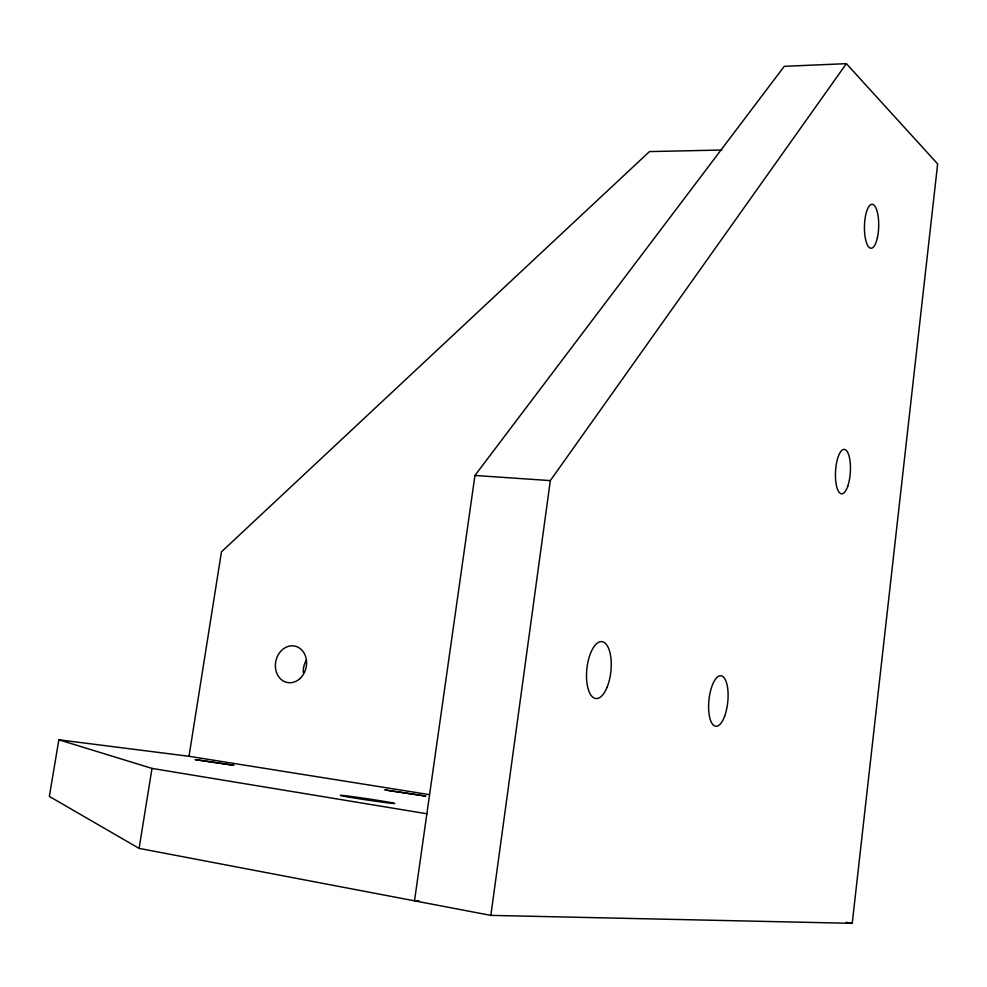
<?xml version="1.0" encoding="UTF-8"?>
<svg xmlns="http://www.w3.org/2000/svg" width="987" height="987" viewBox="0 0 987 987"><rect width="100%" height="100%" fill="white"/><g stroke="black" fill="none" stroke-linecap="round" stroke-linejoin="round"><path stroke-width="1.48" d="M429.345 794.621L188.998 756.289L58.85 739.794L49.35 796.423L139.105 848.388L490.847 915.381L852.237 923.338L937.65 163.916L846.377 63.661L784.283 66.314L474.944 475.463L414.503 900.835L419.13 900.983M490.847 915.381L550.327 480.595L846.377 63.661M188.998 756.289L221.47 551.819L649.458 151.591L721.892 150.024M139.105 848.388L151.998 768.404L58.85 739.794M474.944 475.463L550.327 480.595M151.998 768.404L426.877 813.769M846.278 922.302L852.237 923.338M303.33 672.678A18.21 15.286 -78.4 0 1 306.278 660.254M233.672 765.27L195.34 759.632L233.672 765.27M425.693 796.09L385.078 789.958L425.693 796.09M348.485 797.027A27.18 0.617 8.5 0 0 393.455 803.48A27.18 0.617 8.5 0 0 360.576 797.78A27.18 0.617 8.5 0 0 348.485 797.027M299.912 678.6A18.593 15.471 -78.1 0 0 297.593 647.016A18.593 15.471 -78.1 0 0 275.422 667.237A18.593 15.471 -78.1 0 0 299.912 678.6M877.369 237.855A21.998 7.119 -88.6 0 0 872.274 204.272A21.998 7.119 -88.6 0 0 865.068 236.633A21.998 7.119 -88.6 0 0 877.369 237.855M847.747 486.246A22.257 7.402 -86.6 0 0 845.563 449.801A22.257 7.402 -86.6 0 0 835.545 478.757A22.257 7.402 -86.6 0 0 847.747 486.246M724.742 715.871A25.378 9.463 -84.2 0 0 721.546 675.885A25.378 9.463 -84.2 0 0 708.765 711.282A25.378 9.463 -84.2 0 0 724.742 715.871M607.116 687.162A28.623 12.078 -84 0 0 602.736 641.797A28.623 12.078 -84 0 0 586.759 681.326A28.623 12.078 -84 0 0 607.116 687.162"/></g></svg>
